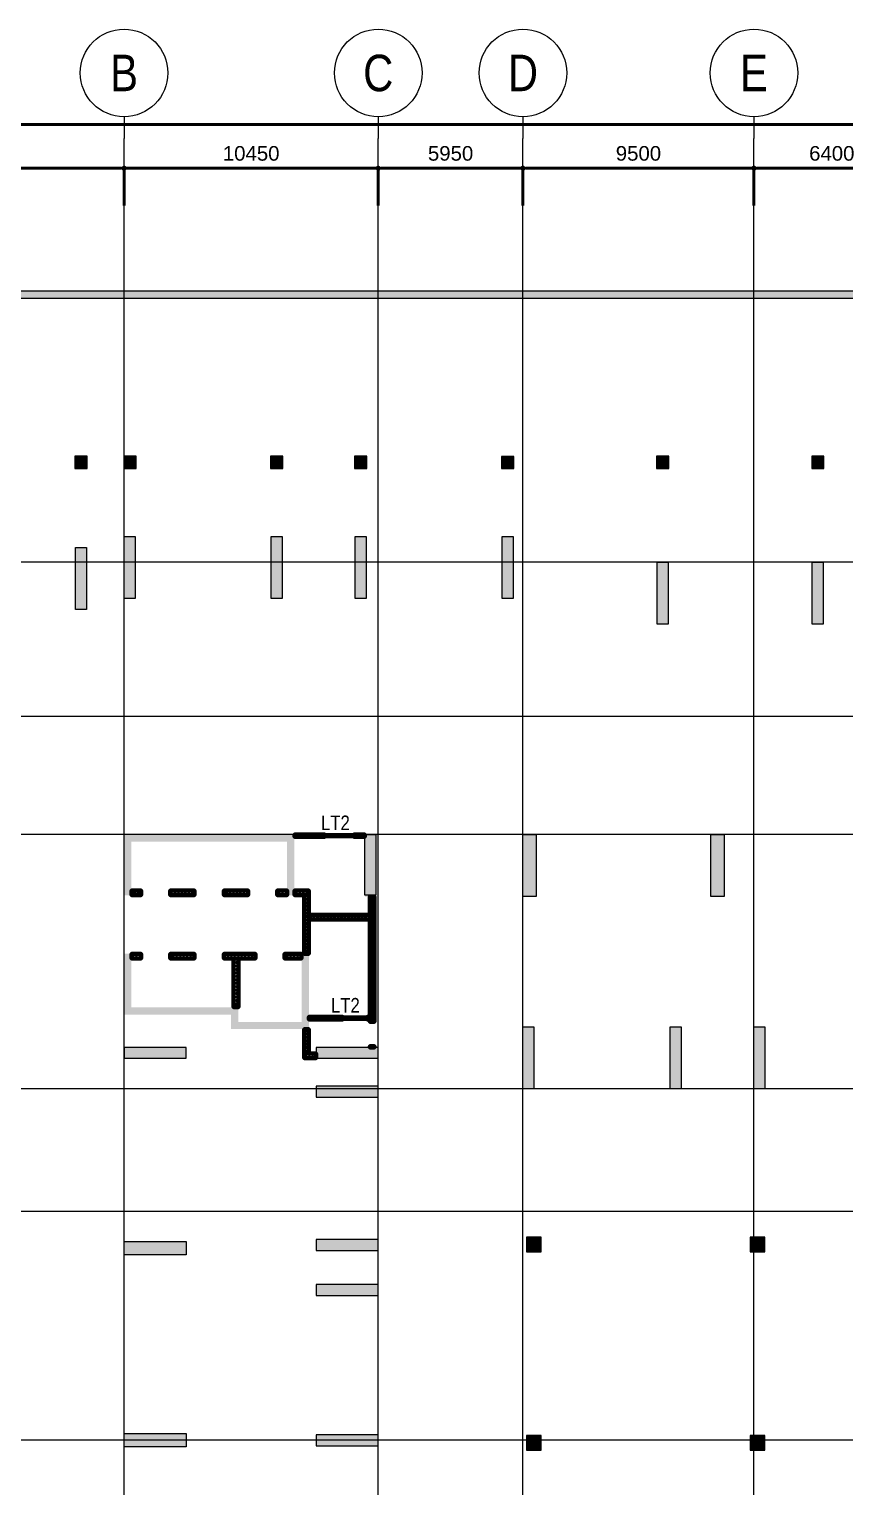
# Model space of a CAD drawing. Header units: millimetres. Extents: x -25197 to 555828, y -17247 to 174153.
# Drawn here: x 8345 to 41887, y 114236 to 174153 of the extents above; entities that cross this region are included whole.
import ezdxf
from ezdxf.enums import TextEntityAlignment as Align

# ---------------------------------------------------------------- set-up
doc = ezdxf.new("R2010")
doc.units = ezdxf.units.MM
doc.header["$LTSCALE"] = 250
doc.linetypes.add('CHG_XX_Cot_Ham 2$0$MB_Luoi truc$0$HTT Hidden 21', pattern=[3, 2, -1])
doc.linetypes.add('CHG_XX_Luoi truc$0$MB_Luoi truc$0$Center101', pattern=[13, 10, -1, 1, -1])
for name, color, linetype, lineweight in [('CHG_XX_Cot_Ham 2$0$MB_Luoi truc$0$Dim 300', 1, 'Continuous', 5), ('CHG_XX_Cot_Ham 2$0$NS-Pier-H2', 150, 'Continuous', 13), ('CHG_XX_Cot_Ham 2$0$NS-Pier-H2 @ 1 VP1', 150, 'Continuous', 13), ('CHG_XX_Cot_Ham 2$0$NS-Pier-H2 @ 1 VP2', 150, 'Continuous', 13), ('CHG_XX_Cot_Ham 2$0$NS-Pier-H2 @ 1 VP3', 150, 'Continuous', 13), ('CHG_XX_Cot_Ham 2$0$NS-Pier-H2 @ 1 VPModel', 150, 'Continuous', 13), ('CHG_XX_Cot_Ham 2$0$NS-Pier-H2 @ 150', 150, 'Continuous', 13), ('CTHEP', 2, 'Continuous', 50), ('MB Ham 2$0$Wall Line', 4, 'Continuous', 70)]:
    doc.layers.add(name, color=color, linetype=linetype, lineweight=lineweight)
for name, color, linetype, lineweight, plot in [('CHG_XX_Cot_Ham 2$0$NS-Column-H2', 90, 'Continuous', 13, False), ('CHG_XX_Cot_Ham 2$0$NS-Column-H2 @ 1 VP1', 90, 'Continuous', 13, False), ('CHG_XX_Cot_Ham 2$0$NS-Column-H2 @ 1 VP2', 90, 'Continuous', 13, False), ('CHG_XX_Cot_Ham 2$0$NS-Column-H2 @ 1 VP3', 90, 'Continuous', 13, False), ('CHG_XX_Cot_Ham 2$0$NS-Column-H2 @ 1 VPModel', 90, 'Continuous', 13, False), ('CHG_XX_Cot_Ham 2$0$NS-Column-H2 @ 150', 90, 'Continuous', 13, False)]:
    doc.layers.add(name, color=color, linetype=linetype, lineweight=lineweight, plot=plot)
for name, color, linetype in [('CHG_XX_Luoi truc$0$Grid', 34, 'Continuous'), ('CHG_XX_Luoi truc$0$Grid Line', 8, 'CHG_XX_Luoi truc$0$MB_Luoi truc$0$Center101'), ('MB Ham 2$0$Wall Hatch', 134, 'Continuous'), ('TEXT', 21, 'Continuous')]:
    doc.layers.add(name, color=color, linetype=linetype)
doc.styles.add('CHG_XX_Cot_Ham 2$0$MB_Luoi truc$0$Arial_C', font='arial.ttf')
doc.styles.add('CHG_XX_Luoi truc$0$MB_Luoi truc$0$Grid A-F$0$VNI-HelveCB', font='VHELVCB_0.TTF')
doc.styles.add('TTP-HelCon', font='VHELVCN_0.TTF')
doc.dimstyles.new('CHG_XX_Cot_Ham 2$0$MB_Luoi truc$0$Dim 300 (A1-A2)', dxfattribs={"dimscale": 300, "dimtxt": 2, "dimasz": 0.7, "dimexe": 0, "dimexo": 1, "dimgap": 1, "dimtad": 1, "dimdec": 0, "dimzin": 12, "dimdsep": 46, "dimtxsty": 'CHG_XX_Cot_Ham 2$0$MB_Luoi truc$0$Arial_C', "dimblk": 'CHG_XX_Cot_Ham 2$0$MB_Luoi truc$0$_Dot', "dimcen": 1, "dimclrd": 256, "dimclre": 256, "dimclrt": 3, "dimadec": 0, "dimazin": 0, "dimtfac": 1, "dimtdec": 0, "dimtix": 1, "dimtmove": 2, "dimatfit": 3, "dimldrblk": 'CHG_XX_Cot_Ham 2$0$MB_Luoi truc$0$HTT Arrow 30', "dimfxl": 1, "dimtolj": 1, "dimtzin": 0, "dimarcsym": 0})

# ---------------------------------------------------------------- blocks, each defined once
blk = doc.blocks.new('CHG_XX_Cot_Ham 2$0$MB_Luoi truc$0$_Dot')
at = {"color": 0, "linetype": 'ByBlock', "lineweight": -2}
blk.add_line((-0.5, 0), (-1, 0), dxfattribs=at)
at = {"color": 0, "linetype": 'ByBlock', "const_width": 0.5}
blk.add_lwpolyline([(-0.25, 0, 1), (0.25, 0, 1)], format="xyb", close=True, dxfattribs=at)
blk = doc.blocks.new('*D2126')
at = {"layer": 'CHG_XX_Cot_Ham 2$0$MB_Luoi truc$0$Dim 300', "lineweight": -2, "transparency": 16777216}
for p, q in [((0, 166908), (0, 168437)), ((210, 168437), (12040, 168437)), ((12250, 166908), (12250, 168437))]:
    blk.add_line(p, q, dxfattribs=at)
at = {"layer": 'Defpoints', "color": 0, "transparency": 16777216}
for p in [(12250, 168437), (0, 166608), (12250, 166608)]:
    blk.add_point(p, dxfattribs=at)
at = {"layer": 'CHG_XX_Cot_Ham 2$0$MB_Luoi truc$0$Dim 300', "lineweight": -2, "transparency": 16777216, "xscale": 210, "yscale": 210, "zscale": 210, "rotation": 180}
blk.add_blockref('CHG_XX_Cot_Ham 2$0$MB_Luoi truc$0$_Dot', (0, 168437), dxfattribs=at)
at = {"layer": 'CHG_XX_Cot_Ham 2$0$MB_Luoi truc$0$Dim 300', "lineweight": -2, "transparency": 16777216, "xscale": 210, "yscale": 210, "zscale": 210}
blk.add_blockref('CHG_XX_Cot_Ham 2$0$MB_Luoi truc$0$_Dot', (12250, 168437), dxfattribs=at)
at = {"layer": 'CHG_XX_Cot_Ham 2$0$MB_Luoi truc$0$Dim 300', "color": 3, "transparency": 16777216, "insert": (6125, 169043), "char_height": 600, "attachment_point": 5, "style": 'CHG_XX_Cot_Ham 2$0$MB_Luoi truc$0$Arial_C'}
blk.add_mtext('\\A1;12250', dxfattribs=at)
blk = doc.blocks.new('CHG_XX_Cot_Ham 2$0$MB_Luoi truc$0$HTT Arrow 30')
blk.add_hatch(color=256).paths.add_polyline_path([(-2.5, 0.375), (-2.5, -0.375), (0, 0)])
at = {"color": 0, "linetype": 'ByBlock', "lineweight": -2}
for p, q in [((0, 0), (-2.5, 0.375)), ((-2.5, -0.375), (-2.5, 0.375)), ((0, 0), (-2.5, -0.375))]:
    blk.add_line(p, q, dxfattribs=at)
blk = doc.blocks.new('*D2127')
at = {"layer": 'CHG_XX_Cot_Ham 2$0$MB_Luoi truc$0$Dim 300', "lineweight": -2, "transparency": 16777216}
for p, q in [((12250, 166908), (12250, 168437)), ((12460, 168437), (22490, 168437)), ((22700, 166908), (22700, 168437))]:
    blk.add_line(p, q, dxfattribs=at)
at = {"layer": 'Defpoints', "color": 0, "transparency": 16777216}
for p in [(22700, 168437), (12250, 166608), (22700, 166608)]:
    blk.add_point(p, dxfattribs=at)
at = {"layer": 'CHG_XX_Cot_Ham 2$0$MB_Luoi truc$0$Dim 300', "lineweight": -2, "transparency": 16777216, "xscale": 210, "yscale": 210, "zscale": 210, "rotation": 180}
blk.add_blockref('CHG_XX_Cot_Ham 2$0$MB_Luoi truc$0$_Dot', (12250, 168437), dxfattribs=at)
at = {"layer": 'CHG_XX_Cot_Ham 2$0$MB_Luoi truc$0$Dim 300', "lineweight": -2, "transparency": 16777216, "xscale": 210, "yscale": 210, "zscale": 210}
blk.add_blockref('CHG_XX_Cot_Ham 2$0$MB_Luoi truc$0$_Dot', (22700, 168437), dxfattribs=at)
at = {"layer": 'CHG_XX_Cot_Ham 2$0$MB_Luoi truc$0$Dim 300', "color": 3, "transparency": 16777216, "insert": (17475, 169043), "char_height": 600, "attachment_point": 5, "style": 'CHG_XX_Cot_Ham 2$0$MB_Luoi truc$0$Arial_C'}
blk.add_mtext('\\A1;10450', dxfattribs=at)
blk = doc.blocks.new('*D2128')
at = {"layer": 'CHG_XX_Cot_Ham 2$0$MB_Luoi truc$0$Dim 300', "lineweight": -2, "transparency": 16777216}
for p, q in [((22700, 166908), (22700, 168437)), ((22910, 168437), (28440, 168437)), ((28650, 166908), (28650, 168437))]:
    blk.add_line(p, q, dxfattribs=at)
at = {"layer": 'Defpoints', "color": 0, "transparency": 16777216}
for p in [(28650, 168437), (22700, 166608), (28650, 166608)]:
    blk.add_point(p, dxfattribs=at)
at = {"layer": 'CHG_XX_Cot_Ham 2$0$MB_Luoi truc$0$Dim 300', "lineweight": -2, "transparency": 16777216, "xscale": 210, "yscale": 210, "zscale": 210, "rotation": 180}
blk.add_blockref('CHG_XX_Cot_Ham 2$0$MB_Luoi truc$0$_Dot', (22700, 168437), dxfattribs=at)
at = {"layer": 'CHG_XX_Cot_Ham 2$0$MB_Luoi truc$0$Dim 300', "lineweight": -2, "transparency": 16777216, "xscale": 210, "yscale": 210, "zscale": 210}
blk.add_blockref('CHG_XX_Cot_Ham 2$0$MB_Luoi truc$0$_Dot', (28650, 168437), dxfattribs=at)
at = {"layer": 'CHG_XX_Cot_Ham 2$0$MB_Luoi truc$0$Dim 300', "color": 3, "transparency": 16777216, "insert": (25675, 169043), "char_height": 600, "attachment_point": 5, "style": 'CHG_XX_Cot_Ham 2$0$MB_Luoi truc$0$Arial_C'}
blk.add_mtext('\\A1;5950', dxfattribs=at)
blk = doc.blocks.new('*D2129')
at = {"layer": 'CHG_XX_Cot_Ham 2$0$MB_Luoi truc$0$Dim 300', "lineweight": -2, "transparency": 16777216}
for p, q in [((28650, 166908), (28650, 168437)), ((28860, 168437), (37940, 168437)), ((38150, 166908), (38150, 168437))]:
    blk.add_line(p, q, dxfattribs=at)
at = {"layer": 'Defpoints', "color": 0, "transparency": 16777216}
for p in [(38150, 168437), (28650, 166608), (38150, 166608)]:
    blk.add_point(p, dxfattribs=at)
at = {"layer": 'CHG_XX_Cot_Ham 2$0$MB_Luoi truc$0$Dim 300', "lineweight": -2, "transparency": 16777216, "xscale": 210, "yscale": 210, "zscale": 210, "rotation": 180}
blk.add_blockref('CHG_XX_Cot_Ham 2$0$MB_Luoi truc$0$_Dot', (28650, 168437), dxfattribs=at)
at = {"layer": 'CHG_XX_Cot_Ham 2$0$MB_Luoi truc$0$Dim 300', "lineweight": -2, "transparency": 16777216, "xscale": 210, "yscale": 210, "zscale": 210}
blk.add_blockref('CHG_XX_Cot_Ham 2$0$MB_Luoi truc$0$_Dot', (38150, 168437), dxfattribs=at)
at = {"layer": 'CHG_XX_Cot_Ham 2$0$MB_Luoi truc$0$Dim 300', "color": 3, "transparency": 16777216, "insert": (33400, 169043), "char_height": 600, "attachment_point": 5, "style": 'CHG_XX_Cot_Ham 2$0$MB_Luoi truc$0$Arial_C'}
blk.add_mtext('\\A1;9500', dxfattribs=at)
blk = doc.blocks.new('*D2130')
at = {"layer": 'CHG_XX_Cot_Ham 2$0$MB_Luoi truc$0$Dim 300', "lineweight": -2, "transparency": 16777216}
for p, q in [((38150, 166908), (38150, 168437)), ((38360, 168437), (44340, 168437)), ((44550, 166908), (44550, 168437))]:
    blk.add_line(p, q, dxfattribs=at)
at = {"layer": 'Defpoints', "color": 0, "transparency": 16777216}
for p in [(44550, 168437), (38150, 166608), (44550, 166608)]:
    blk.add_point(p, dxfattribs=at)
at = {"layer": 'CHG_XX_Cot_Ham 2$0$MB_Luoi truc$0$Dim 300', "lineweight": -2, "transparency": 16777216, "xscale": 210, "yscale": 210, "zscale": 210, "rotation": 180}
blk.add_blockref('CHG_XX_Cot_Ham 2$0$MB_Luoi truc$0$_Dot', (38150, 168437), dxfattribs=at)
at = {"layer": 'CHG_XX_Cot_Ham 2$0$MB_Luoi truc$0$Dim 300', "lineweight": -2, "transparency": 16777216, "xscale": 210, "yscale": 210, "zscale": 210}
blk.add_blockref('CHG_XX_Cot_Ham 2$0$MB_Luoi truc$0$_Dot', (44550, 168437), dxfattribs=at)
at = {"layer": 'CHG_XX_Cot_Ham 2$0$MB_Luoi truc$0$Dim 300', "color": 3, "transparency": 16777216, "insert": (41350, 169043), "char_height": 600, "attachment_point": 5, "style": 'CHG_XX_Cot_Ham 2$0$MB_Luoi truc$0$Arial_C'}
blk.add_mtext('\\A1;6400', dxfattribs=at)
blk = doc.blocks.new('*D2138')
at = {"layer": 'CHG_XX_Cot_Ham 2$0$MB_Luoi truc$0$Dim 300', "lineweight": -2, "transparency": 16777216}
for p, q in [((-10900, 166908), (-10900, 170237)), ((105840, 170237), (-10690, 170237)), ((106050, 166908), (106050, 170237))]:
    blk.add_line(p, q, dxfattribs=at)
at = {"layer": 'Defpoints', "color": 0, "transparency": 16777216}
for p in [(-10900, 170237), (-10900, 166608), (106050, 166608)]:
    blk.add_point(p, dxfattribs=at)
at = {"layer": 'CHG_XX_Cot_Ham 2$0$MB_Luoi truc$0$Dim 300', "lineweight": -2, "transparency": 16777216, "xscale": 210, "yscale": 210, "zscale": 210, "rotation": 180}
blk.add_blockref('CHG_XX_Cot_Ham 2$0$MB_Luoi truc$0$_Dot', (-10900, 170237), dxfattribs=at)
at = {"layer": 'CHG_XX_Cot_Ham 2$0$MB_Luoi truc$0$Dim 300', "lineweight": -2, "transparency": 16777216, "xscale": 210, "yscale": 210, "zscale": 210}
blk.add_blockref('CHG_XX_Cot_Ham 2$0$MB_Luoi truc$0$_Dot', (106050, 170237), dxfattribs=at)
at = {"layer": 'CHG_XX_Cot_Ham 2$0$MB_Luoi truc$0$Dim 300', "color": 3, "transparency": 16777216, "insert": (47575, 170843), "char_height": 600, "attachment_point": 5, "style": 'CHG_XX_Cot_Ham 2$0$MB_Luoi truc$0$Arial_C'}
blk.add_mtext('\\A1;116950', dxfattribs=at)
blk = doc.blocks.new('*U2316')
at = {"layer": 'CHG_XX_Cot_Ham 2$0$NS-Pier-H2 @ 1 VP1'}
h = blk.add_hatch(color=256, dxfattribs=at)
h.dxf.hatch_style = 1
h.paths.add_polyline_path([(450, 0), (0, 0), (0, -2550), (450, -2550)])
at = {"layer": 'CHG_XX_Cot_Ham 2$0$NS-Pier-H2 @ 1 VP2'}
h = blk.add_hatch(color=256, dxfattribs=at)
h.dxf.hatch_style = 1
h.paths.add_polyline_path([(450, 0), (0, 0), (0, -2550), (450, -2550)])
at = {"layer": 'CHG_XX_Cot_Ham 2$0$NS-Pier-H2 @ 1 VP3'}
h = blk.add_hatch(color=256, dxfattribs=at)
h.dxf.hatch_style = 1
h.paths.add_polyline_path([(450, 0), (0, 0), (0, -2550), (450, -2550)])
at = {"layer": 'CHG_XX_Cot_Ham 2$0$NS-Pier-H2 @ 1 VPModel'}
h = blk.add_hatch(color=256, dxfattribs=at)
h.dxf.hatch_style = 1
h.paths.add_polyline_path([(450, 0), (0, 0), (0, -2550), (450, -2550)])
at = {"layer": 'CHG_XX_Cot_Ham 2$0$NS-Pier-H2 @ 150'}
h = blk.add_hatch(color=256, dxfattribs=at)
h.dxf.hatch_style = 1
h.paths.add_polyline_path([(450, 0), (0, 0), (0, -2550), (450, -2550)])
blk = doc.blocks.new('CHG_XX_Cot_Ham 2$0$Block A_C450x2250')
at = {"layer": 'CHG_XX_Cot_Ham 2$0$NS-Pier-H2'}
blk.add_lwpolyline([(450, -2550), (0, -2550), (0, 0), (450, 0)], close=True, dxfattribs=at)
blk.add_blockref('*U2316', (0, 0), dxfattribs=at)
blk = doc.blocks.new('*U2317')
at = {"layer": 'CHG_XX_Cot_Ham 2$0$NS-Column-H2 @ 1 VP1'}
h = blk.add_hatch(color=256, dxfattribs=at)
h.dxf.hatch_style = 1
h.paths.add_polyline_path([(-300, -300), (-300, 300), (300, 300), (300, -300)])
at = {"layer": 'CHG_XX_Cot_Ham 2$0$NS-Column-H2 @ 1 VP2'}
h = blk.add_hatch(color=256, dxfattribs=at)
h.dxf.hatch_style = 1
h.paths.add_polyline_path([(-300, -300), (-300, 300), (300, 300), (300, -300)])
at = {"layer": 'CHG_XX_Cot_Ham 2$0$NS-Column-H2 @ 1 VP3'}
h = blk.add_hatch(color=256, dxfattribs=at)
h.dxf.hatch_style = 1
h.paths.add_polyline_path([(-300, -300), (-300, 300), (300, 300), (300, -300)])
at = {"layer": 'CHG_XX_Cot_Ham 2$0$NS-Column-H2 @ 1 VPModel'}
h = blk.add_hatch(color=256, dxfattribs=at)
h.dxf.hatch_style = 1
h.paths.add_polyline_path([(-300, -300), (-300, 300), (300, 300), (300, -300)])
at = {"layer": 'CHG_XX_Cot_Ham 2$0$NS-Column-H2 @ 150'}
h = blk.add_hatch(color=256, dxfattribs=at)
h.dxf.hatch_style = 1
h.paths.add_polyline_path([(-300, -300), (-300, 300), (300, 300), (300, -300)])
blk = doc.blocks.new('CHG_XX_Cot_Ham 2$0$HoBoi_C600x600')
at = {"layer": 'CHG_XX_Cot_Ham 2$0$NS-Column-H2'}
blk.add_lwpolyline([(300, -300), (300, 300), (-300, 300), (-300, -300)], close=True, dxfattribs=at)
blk.add_blockref('*U2317', (0, 0), dxfattribs=at)
blk = doc.blocks.new('*U2318')
at = {"layer": 'CHG_XX_Cot_Ham 2$0$NS-Column-H2 @ 1 VP1'}
h = blk.add_hatch(color=256, dxfattribs=at)
h.dxf.hatch_style = 1
h.paths.add_polyline_path([(-250, -250), (-250, 250), (250, 250), (250, -250)])
at = {"layer": 'CHG_XX_Cot_Ham 2$0$NS-Column-H2 @ 1 VP2'}
h = blk.add_hatch(color=256, dxfattribs=at)
h.dxf.hatch_style = 1
h.paths.add_polyline_path([(-250, -250), (-250, 250), (250, 250), (250, -250)])
at = {"layer": 'CHG_XX_Cot_Ham 2$0$NS-Column-H2 @ 1 VP3'}
h = blk.add_hatch(color=256, dxfattribs=at)
h.dxf.hatch_style = 1
h.paths.add_polyline_path([(-250, -250), (-250, 250), (250, 250), (250, -250)])
at = {"layer": 'CHG_XX_Cot_Ham 2$0$NS-Column-H2 @ 1 VPModel'}
h = blk.add_hatch(color=256, dxfattribs=at)
h.dxf.hatch_style = 1
h.paths.add_polyline_path([(-250, -250), (-250, 250), (250, 250), (250, -250)])
at = {"layer": 'CHG_XX_Cot_Ham 2$0$NS-Column-H2 @ 150'}
h = blk.add_hatch(color=256, dxfattribs=at)
h.dxf.hatch_style = 1
h.paths.add_polyline_path([(-250, -250), (-250, 250), (250, 250), (250, -250)])
blk = doc.blocks.new('CHG_XX_Cot_Ham 2$0$500x500')
at = {"layer": 'CHG_XX_Cot_Ham 2$0$NS-Column-H2'}
blk.add_lwpolyline([(250, -250), (250, 250), (-250, 250), (-250, -250)], close=True, dxfattribs=at)
blk.add_blockref('*U2318', (0, 0), dxfattribs=at)
blk = doc.blocks.new('*U2319')
at = {"layer": 'CHG_XX_Cot_Ham 2$0$NS-Pier-H2 @ 1 VP1'}
h = blk.add_hatch(color=256, dxfattribs=at)
h.dxf.hatch_style = 1
h.paths.add_polyline_path([(550, 0), (0, 0), (0, -2550), (550, -2550)])
at = {"layer": 'CHG_XX_Cot_Ham 2$0$NS-Pier-H2 @ 1 VP2'}
h = blk.add_hatch(color=256, dxfattribs=at)
h.dxf.hatch_style = 1
h.paths.add_polyline_path([(550, 0), (0, 0), (0, -2550), (550, -2550)])
at = {"layer": 'CHG_XX_Cot_Ham 2$0$NS-Pier-H2 @ 1 VP3'}
h = blk.add_hatch(color=256, dxfattribs=at)
h.dxf.hatch_style = 1
h.paths.add_polyline_path([(550, 0), (0, 0), (0, -2550), (550, -2550)])
at = {"layer": 'CHG_XX_Cot_Ham 2$0$NS-Pier-H2 @ 1 VPModel'}
h = blk.add_hatch(color=256, dxfattribs=at)
h.dxf.hatch_style = 1
h.paths.add_polyline_path([(550, 0), (0, 0), (0, -2550), (550, -2550)])
at = {"layer": 'CHG_XX_Cot_Ham 2$0$NS-Pier-H2 @ 150'}
h = blk.add_hatch(color=256, dxfattribs=at)
h.dxf.hatch_style = 1
h.paths.add_polyline_path([(550, 0), (0, 0), (0, -2550), (550, -2550)])
blk = doc.blocks.new('CHG_XX_Cot_Ham 2$0$550x2550')
at = {"layer": 'CHG_XX_Cot_Ham 2$0$NS-Pier-H2'}
blk.add_lwpolyline([(550, -2550), (0, -2550), (0, 0), (550, 0)], close=True, dxfattribs=at)
blk.add_blockref('*U2319', (0, 0), dxfattribs=at)
blk = doc.blocks.new('*U2169')
at = {"layer": 'CHG_XX_Luoi truc$0$Grid', "lineweight": -2}
blk.add_line((0, 611), (0, 608), dxfattribs=at)
blk.add_circle((0, 617), 6, dxfattribs=at)
at = {"layer": 'CHG_XX_Luoi truc$0$Grid Line'}
blk.add_line((0, 0), (0, 608), dxfattribs=at)
at = {"layer": 'CHG_XX_Luoi truc$0$Grid', "lineweight": -2, "style": 'CHG_XX_Luoi truc$0$MB_Luoi truc$0$Grid A-F$0$VNI-HelveCB'}
for tag, p in [('GRIDSUB', (0, 617)), ('GRID', (0, -9))]:
    blk.add_attdef(tag, text='', height=5, dxfattribs=at).set_placement(p, align=Align.MIDDLE)
blk = doc.blocks.new('*U2171')
at = {"layer": 'CHG_XX_Luoi truc$0$Grid Line'}
blk.add_line((0, 0), (0, 438), dxfattribs=at)
at = {"layer": 'CHG_XX_Luoi truc$0$Grid', "lineweight": -2, "style": 'CHG_XX_Luoi truc$0$MB_Luoi truc$0$Grid A-F$0$VNI-HelveCB'}
for tag, p in [('GRIDSUB', (0, 447)), ('GRID', (0, -9))]:
    blk.add_attdef(tag, text='', height=5, dxfattribs=at).set_placement(p, align=Align.MIDDLE)
blk = doc.blocks.new('CHG_XX_Luoi truc')
at = {"layer": 'CHG_XX_Luoi truc$0$Grid'}
ref = blk.add_blockref('*U2169', (12250, -12747), dxfattribs=dict(at, xscale=300, yscale=300, zscale=300))
ref.add_attrib('GRIDSUB', 'B', dxfattribs={"lineweight": -2, "height": 1500, "style": 'CHG_XX_Luoi truc$0$MB_Luoi truc$0$Grid A-F$0$VNI-HelveCB'}).set_placement((12250, 172353), align=Align.MIDDLE)
ref = blk.add_blockref('*U2169', (22700, -12747), dxfattribs=dict(at, xscale=300, yscale=300, zscale=300))
ref.add_attrib('GRIDSUB', 'C', dxfattribs={"lineweight": -2, "height": 1500, "style": 'CHG_XX_Luoi truc$0$MB_Luoi truc$0$Grid A-F$0$VNI-HelveCB'}).set_placement((22700, 172353), align=Align.MIDDLE)
ref = blk.add_blockref('*U2169', (28650, -12747), dxfattribs=dict(at, xscale=300, yscale=300, zscale=300))
ref.add_attrib('GRIDSUB', 'D', dxfattribs={"lineweight": -2, "height": 1500, "style": 'CHG_XX_Luoi truc$0$MB_Luoi truc$0$Grid A-F$0$VNI-HelveCB'}).set_placement((28650, 172353), align=Align.MIDDLE)
ref = blk.add_blockref('*U2169', (38150, -12747), dxfattribs=dict(at, xscale=300, yscale=300, zscale=300))
ref.add_attrib('GRIDSUB', 'E', dxfattribs={"lineweight": -2, "height": 1500, "style": 'CHG_XX_Luoi truc$0$MB_Luoi truc$0$Grid A-F$0$VNI-HelveCB'}).set_placement((38150, 172353), align=Align.MIDDLE)
at = {"layer": 'CHG_XX_Luoi truc$0$Grid', "xscale": 300.0000000000013, "yscale": 300.0000000000013, "zscale": 300.0000000000013, "rotation": 90}
for p in [(110703, 152250), (110703, 145900), (110703, 141050), (110703, 130600), (110703, 125550), (110703, 116150)]:
    blk.add_blockref('*U2171', p, dxfattribs=at)
blk = doc.blocks.new('*U71')
at = {"layer": 'MB Ham 2$0$Wall Hatch'}
h = blk.add_hatch(dxfattribs=at)
h.set_pattern_fill('LINE10', color=256, scale=100, angle=45, style=0, pattern_type=2)
h.set_pattern_definition([(45, (-5000, 150), (-70.7107, 70.7107), [])])
h.paths.add_polyline_path([(-5150, 0), (0, 0), (0, 200), (-5150, 200)])
at = {"layer": 'MB Ham 2$0$Wall Line'}
blk.add_lwpolyline([(-5150, 0), (0, 0), (0, 200), (-5150, 200)], close=True, dxfattribs=at)
blk = doc.blocks.new('*U59')
at = {"layer": 'MB Ham 2$0$Wall Hatch'}
h = blk.add_hatch(dxfattribs=at)
h.set_pattern_fill('LINE10', color=256, scale=100, angle=45, style=0, pattern_type=2)
h.set_pattern_definition([(45, (-2250, 150), (-70.7107, 70.7107), [])])
h.paths.add_polyline_path([(-2400, 0), (0, 0), (0, 200), (-2400, 200)])
at = {"layer": 'MB Ham 2$0$Wall Line'}
blk.add_lwpolyline([(-2400, 0), (0, 0), (0, 200), (-2400, 200)], close=True, dxfattribs=at)
blk = doc.blocks.new('*U60')
at = {"layer": 'MB Ham 2$0$Wall Hatch'}
h = blk.add_hatch(dxfattribs=at)
h.set_pattern_fill('LINE10', color=256, scale=100, angle=45, style=0, pattern_type=2)
h.set_pattern_definition([(45, (-1850, 150), (-70.7107, 70.7107), [])])
h.paths.add_polyline_path([(-2000, 0), (0, 0), (0, 200), (-2000, 200)])
at = {"layer": 'MB Ham 2$0$Wall Line'}
blk.add_lwpolyline([(-2000, 0), (0, 0), (0, 200), (-2000, 200)], close=True, dxfattribs=at)
blk = doc.blocks.new('*U61')
at = {"layer": 'MB Ham 2$0$Wall Hatch'}
h = blk.add_hatch(dxfattribs=at)
h.set_pattern_fill('LINE10', color=256, scale=100, angle=45, style=0, pattern_type=2)
h.set_pattern_definition([(45, (-1850, -1150), (-70.7107, 70.7107), [])])
h.paths.add_polyline_path([(0, 700), (0, 0), (200, 0), (200, 700)])
at = {"layer": 'MB Ham 2$0$Wall Line'}
blk.add_lwpolyline([(0, 700), (0, 0), (200, 0), (200, 700)], close=True, dxfattribs=at)
blk = doc.blocks.new('*U62')
at = {"layer": 'MB Ham 2$0$Wall Hatch'}
h = blk.add_hatch(dxfattribs=at)
h.set_pattern_fill('LINE10', color=256, scale=100, angle=45, style=0, pattern_type=2)
h.set_pattern_definition([(45, (-1850, -550), (-70.7107, 70.7107), [])])
h.paths.add_polyline_path([(0, 1300), (0, 0), (200, 0), (200, 1300)])
at = {"layer": 'MB Ham 2$0$Wall Line'}
blk.add_lwpolyline([(0, 1300), (0, 0), (200, 0), (200, 1300)], close=True, dxfattribs=at)
blk = doc.blocks.new('*U63')
at = {"layer": 'MB Ham 2$0$Wall Hatch'}
h = blk.add_hatch(dxfattribs=at)
h.set_pattern_fill('LINE10', color=256, scale=100, angle=45, style=0, pattern_type=2)
h.set_pattern_definition([(45, (-1850, -850), (-70.7107, 70.7107), [])])
h.paths.add_polyline_path([(0, 1000), (0, 0), (200, 0), (200, 1000)])
at = {"layer": 'MB Ham 2$0$Wall Line'}
blk.add_lwpolyline([(0, 1000), (0, 0), (200, 0), (200, 1000)], close=True, dxfattribs=at)
blk = doc.blocks.new('*U64')
at = {"layer": 'MB Ham 2$0$Wall Hatch'}
h = blk.add_hatch(dxfattribs=at)
h.set_pattern_fill('LINE10', color=256, scale=100, angle=45, style=0, pattern_type=2)
h.set_pattern_definition([(45, (-1850, -1450), (-70.7107, 70.7107), [])])
h.paths.add_polyline_path([(0, 400), (0, 0), (200, 0), (200, 400)])
at = {"layer": 'MB Ham 2$0$Wall Line'}
blk.add_lwpolyline([(0, 400), (0, 0), (200, 0), (200, 400)], close=True, dxfattribs=at)
blk = doc.blocks.new('*U72')
at = {"layer": 'MB Ham 2$0$Wall Hatch'}
h = blk.add_hatch(dxfattribs=at)
h.set_pattern_fill('LINE10', color=256, scale=100, angle=45, style=0, pattern_type=2)
h.set_pattern_definition([(45, (-3150, -2650), (-70.7107, 70.7107), [])])
h.paths.add_polyline_path([(0, 500), (0, 0), (200, 0), (200, 500)])
at = {"layer": 'MB Ham 2$0$Wall Line'}
blk.add_lwpolyline([(0, 500), (0, 0), (200, 0), (200, 500)], close=True, dxfattribs=at)
blk = doc.blocks.new('*U65')
at = {"layer": 'MB Ham 2$0$Wall Hatch'}
h = blk.add_hatch(dxfattribs=at)
h.set_pattern_fill('LINE10', color=256, scale=100, angle=45, style=0, pattern_type=2)
h.set_pattern_definition([(45, (-450, 150), (-70.71, 70.71), [])])
h.paths.add_polyline_path([(-600, 0), (0, 0), (0, 200), (-600, 200)])
at = {"layer": 'MB Ham 2$0$Wall Line'}
blk.add_lwpolyline([(-600, 0), (0, 0), (0, 200), (-600, 200)], close=True, dxfattribs=at)
blk = doc.blocks.new('*U66')
at = {"layer": 'MB Ham 2$0$Wall Hatch'}
h = blk.add_hatch(dxfattribs=at)
h.set_pattern_fill('LINE10', color=256, scale=100, angle=45, style=0, pattern_type=2)
h.set_pattern_definition([(45, (-2050, 450), (-70.7107, 70.7107), [])])
h.paths.add_polyline_path([(-2500, 0), (0, 0), (0, 200), (-2500, 200)])
at = {"layer": 'MB Ham 2$0$Wall Line'}
blk.add_lwpolyline([(-2500, 0), (0, 0), (0, 200), (-2500, 200)], close=True, dxfattribs=at)
blk = doc.blocks.new('*U69')
at = {"layer": 'MB Ham 2$0$Wall Hatch'}
h = blk.add_hatch(dxfattribs=at)
h.set_pattern_fill('LINE10', color=256, scale=100, angle=45, style=0, pattern_type=2)
h.set_pattern_definition([(45, (-850, 150), (-70.711, 70.711), [])])
h.paths.add_polyline_path([(-1000, 0), (0, 0), (0, 200), (-1000, 200)])
at = {"layer": 'MB Ham 2$0$Wall Line'}
blk.add_lwpolyline([(-1000, 0), (0, 0), (0, 200), (-1000, 200)], close=True, dxfattribs=at)
blk = doc.blocks.new('*U67')
at = {"layer": 'MB Ham 2$0$Wall Hatch'}
h = blk.add_hatch(dxfattribs=at)
h.set_pattern_fill('LINE10', color=256, scale=100, angle=45, style=0, pattern_type=2)
h.set_pattern_definition([(45, (-450, -250), (-70.71, 70.71), [])])
h.paths.add_polyline_path([(0, 100), (0, 0), (100, 0), (100, 100)])
at = {"layer": 'MB Ham 2$0$Wall Line'}
blk.add_lwpolyline([(0, 100), (0, 0), (100, 0), (100, 100)], close=True, dxfattribs=at)
blk = doc.blocks.new('*U68')
at = {"layer": 'MB Ham 2$0$Wall Hatch'}
h = blk.add_hatch(dxfattribs=at)
h.set_pattern_fill('LINE10', color=256, scale=100, angle=45, style=0, pattern_type=2)
h.set_pattern_definition([(45, (-450, 1050), (-70.711, 70.711), [])])
h.paths.add_polyline_path([(0, 1400), (0, 0), (100, 0), (100, 1400)])
at = {"layer": 'MB Ham 2$0$Wall Line'}
blk.add_lwpolyline([(0, 1400), (0, 0), (100, 0), (100, 1400)], close=True, dxfattribs=at)
blk = doc.blocks.new('*U73')
at = {"layer": 'MB Ham 2$0$Wall Hatch'}
h = blk.add_hatch(dxfattribs=at)
h.set_pattern_fill('LINE10', color=256, scale=100, angle=45, style=0, pattern_type=2)
h.set_pattern_definition([(45, (100, 150), (-70.71, 70.71), [])])
h.paths.add_polyline_path([(-50, 0), (0, 0), (0, 200), (-50, 200)])
at = {"layer": 'MB Ham 2$0$Wall Line'}
blk.add_lwpolyline([(-50, 0), (0, 0), (0, 200), (-50, 200)], close=True, dxfattribs=at)
blk = doc.blocks.new('*U70')
at = {"layer": 'MB Ham 2$0$Wall Hatch'}
h = blk.add_hatch(dxfattribs=at)
h.set_pattern_fill('LINE10', color=256, scale=100, angle=45, style=0, pattern_type=2)
h.set_pattern_definition([(45, (-3300, 350), (-70.7107, 70.7107), [])])
h.paths.add_polyline_path([(1250, 0), (0, 0), (0, -100), (1250, -100)])
at = {"layer": 'MB Ham 2$0$Wall Line'}
blk.add_lwpolyline([(1250, 0), (0, 0), (0, -100), (1250, -100)], close=True, dxfattribs=at)
blk = doc.blocks.new('*U74')
at = {"layer": 'MB Ham 2$0$Wall Hatch'}
h = blk.add_hatch(dxfattribs=at)
h.set_pattern_fill('LINE10', color=256, scale=100, angle=45, style=0, pattern_type=2)
h.set_pattern_definition([(45, (-4100, 350), (-70.7107, 70.7107), [])])
h.paths.add_polyline_path([(450, 0), (0, 0), (0, -100), (450, -100)])
at = {"layer": 'MB Ham 2$0$Wall Line'}
blk.add_lwpolyline([(450, 0), (0, 0), (0, -100), (450, -100)], close=True, dxfattribs=at)
blk = doc.blocks.new('CHG_XX_Cot_Ham 2')
at = {"layer": 'CHG_XX_Cot_Ham 2$0$NS-Pier-H2'}
h = blk.add_hatch(color=256, dxfattribs=at)
h.dxf.hatch_style = 1
h.paths.add_polyline_path([(99639.2, 163400), (-10900, 163400), (-10900, 85450), (-300, 85450), (-300, 84050), (32350, 84050), (32350, -9000), (103575.5, -9000), (106050, -6022), (106050, 158254.3)])
h.paths.add_polyline_path([(99533.7, 163100), (105750, 158110.4), (105750, 90450), (105650, 90450), (105750, 90450), (105750, 13850), (105750, 13722.3), (105750, -5913.6), (103434.7, -8700), (93599.8, -8700), (93299.8, -8700), (32650, -8700), (32650, 84350), (0, 84350), (0, 85750), (-10600, 85750), (-10600, 163100), (93600, 163100)], flags=16)
blk.add_hatch(color=256, dxfattribs=at).paths.add_polyline_path([(19250, 141050), (12250, 141050), (12250, 138550), (12550, 138550), (12550, 140750), (18950, 140750), (18950, 138550), (19250, 138550), (19250, 140750), (19250, 140750)])
h = blk.add_hatch(color=256, dxfattribs=at)
h.dxf.hatch_style = 1
h.paths.add_polyline_path([(22600, 141050), (22150, 141050), (22150, 138500), (22600, 138500)])
h = blk.add_hatch(color=256, dxfattribs=at)
h.dxf.hatch_style = 1
h.paths.add_polyline_path([(16650, 133050), (19850, 133050), (19850, 136150), (19550, 136150), (19550, 133350), (16950, 133350), (16950, 133950), (12550, 133950), (12550, 136150), (12250, 136150), (12250, 133650), (16650, 133650)])
for p, q in [((-10900, 163400), (99639.2, 163400)), ((-10600, 163100), (99533.7, 163100))]:
    blk.add_line(p, q, dxfattribs=at)
at = {"layer": 'CHG_XX_Cot_Ham 2$0$NS-Pier-H2', "linetype": 'CHG_XX_Cot_Ham 2$0$MB_Luoi truc$0$HTT Hidden 21'}
blk.add_lwpolyline([(99639.2, 163400), (106050, 158254.3), (106050, -6022), (103575.5, -9000), (32350, -9000), (32350, 84050), (-300, 84050), (-300, 85450), (-10900, 85450), (-10900, 163400)], close=True, dxfattribs=at)
at = {"layer": 'CHG_XX_Cot_Ham 2$0$NS-Pier-H2'}
blk.add_lwpolyline([(22150, 141050), (22600, 141050), (22600, 138550), (22150, 138550)], close=True, dxfattribs=at)
at = {"layer": 'CHG_XX_Cot_Ham 2$0$NS-Column-H2'}
for name, p in [('CHG_XX_Cot_Ham 2$0$500x500', (10475, 156350)), ('CHG_XX_Cot_Ham 2$0$500x500', (12500, 156350)), ('CHG_XX_Cot_Ham 2$0$500x500', (18525, 156350)), ('CHG_XX_Cot_Ham 2$0$500x500', (21975, 156350)), ('CHG_XX_Cot_Ham 2$0$500x500', (28025, 156343.1)), ('CHG_XX_Cot_Ham 2$0$500x500', (34398, 156350)), ('CHG_XX_Cot_Ham 2$0$500x500', (40775, 156350)), ('CHG_XX_Cot_Ham 2$0$HoBoi_C600x600', (29100, 124200)), ('CHG_XX_Cot_Ham 2$0$HoBoi_C600x600', (38300, 124200)), ('CHG_XX_Cot_Ham 2$0$HoBoi_C600x600', (29100, 116050)), ('CHG_XX_Cot_Ham 2$0$HoBoi_C600x600', (38300, 116050))]:
    blk.add_blockref(name, p, dxfattribs=at)
at = {"layer": 'CHG_XX_Cot_Ham 2$0$NS-Pier-H2'}
for name, p in [('CHG_XX_Luoi truc', (0, 0)), ('CHG_XX_Cot_Ham 2$0$Block A_C450x2250', (10250, 152850)), ('CHG_XX_Cot_Ham 2$0$Block A_C450x2250', (12250, 153300)), ('CHG_XX_Cot_Ham 2$0$Block A_C450x2250', (18300, 153300)), ('CHG_XX_Cot_Ham 2$0$Block A_C450x2250', (21750, 153300)), ('CHG_XX_Cot_Ham 2$0$Block A_C450x2250', (27800, 153300)), ('CHG_XX_Cot_Ham 2$0$Block A_C450x2250', (34175, 152250)), ('CHG_XX_Cot_Ham 2$0$Block A_C450x2250', (40550, 152250)), ('CHG_XX_Cot_Ham 2$0$Block A_C450x2250', (28650, 133150)), ('CHG_XX_Cot_Ham 2$0$Block A_C450x2250', (34700, 133150)), ('CHG_XX_Cot_Ham 2$0$Block A_C450x2250', (34701.5, 133150)), ('CHG_XX_Cot_Ham 2$0$Block A_C450x2250', (38141.5, 133150))]:
    blk.add_blockref(name, p, dxfattribs=at)
at = {"layer": 'CHG_XX_Cot_Ham 2$0$NS-Pier-H2', "xscale": -1, "rotation": 90}
for p in [(12250, 132300), (20150, 132300), (20150, 132300), (20150, 130700), (20150, 130700), (20150, 124400), (20150, 124400), (20150, 122550), (20150, 116375)]:
    blk.add_blockref('CHG_XX_Cot_Ham 2$0$Block A_C450x2250', p, dxfattribs=at)
at = {"layer": 'CHG_XX_Cot_Ham 2$0$NS-Pier-H2', "rotation": 90}
for p in [(12250, 123775), (12250, 115875)]:
    blk.add_blockref('CHG_XX_Cot_Ham 2$0$550x2550', p, dxfattribs=at)
at = {"layer": 'Defpoints'}
for p in [(28650, 141050.7), (36375, 141050)]:
    blk.add_blockref('CHG_XX_Cot_Ham 2$0$550x2550', p, dxfattribs=at)
at = {"layer": 'CHG_XX_Cot_Ham 2$0$MB_Luoi truc$0$Dim 300'}
for base, p1, p2, picture, middle in [((-10900, 170237), (106050, 166608.3), (-10900, 166608.3), '*D2138', (47575, 170843.4)), ((12250, 168437), (0, 166608.3), (12250, 166608.3), '*D2126', (6125, 169043.4)), ((22700, 168437), (12250, 166608.3), (22700, 166608.3), '*D2127', (17475, 169043.4)), ((28650, 168437), (22700, 166608.3), (28650, 166608.3), '*D2128', (25675, 169043.4)), ((38150, 168437), (28650, 166608.3), (38150, 166608.3), '*D2129', (33400, 169043.4)), ((44550, 168437), (38150, 166608.3), (44550, 166608.3), '*D2130', (41350, 169043.4))]:
    dim = blk.add_linear_dim(base=base, p1=p1, p2=p2, dimstyle='CHG_XX_Cot_Ham 2$0$MB_Luoi truc$0$Dim 300 (A1-A2)', dxfattribs=at)
    dim.commit()
    dim.dimension.update_dxf_attribs({"geometry": picture, "text_midpoint": middle})

msp = doc.modelspace()

# ---------------------------------------------------------------- linework, layer by layer
at = {"layer": 'CTHEP'}
for points in [[(20439.496, 141050), (21939.49602, 141050), (21939.49602, 140950), (20439.496, 140950)], [(20849.99998, 133549.99999), (22350, 133549.99999), (22350, 133449.99999), (20849.99998, 133449.99999)]]:
    msp.add_lwpolyline(points, close=True, dxfattribs=at)

# ---------------------------------------------------------------- block references
msp.add_blockref('CHG_XX_Cot_Ham 2', (0, 0), dxfattribs=at)
at = {"layer": 'MB Ham 2$0$Wall Line'}
for name, p in [('*U70', (19249.99955, 141050.00002)), ('*U74', (21699.99955, 141050.00001)), ('*U66', (22349.9997, 137550.00001))]:
    msp.add_blockref(name, p, dxfattribs=at)
at = {"layer": 'MB Ham 2$0$Wall Line', "xscale": -1}
for name, p, rotation in [('*U70', (19249.99955, 140950), 180), ('*U74', (21699.99955, 140950.00001), 180), ('*U64', (12950, 138750), 90), ('*U63', (15150, 138750), 90), ('*U63', (17350, 138750), 90), ('*U64', (18950, 138750), 90), ('*U59', (19649.9997, 138550), 270), ('*U71', (22350.00029, 138499.99999), 270), ('*U66', (22349.9997, 137750.00001), 180), ('*U64', (12949.9997, 136150), 90), ('*U63', (15149.9997, 136150), 90), ('*U62', (17649.9997, 136150), 90), ('*U61', (19549.9997, 136150), 90), ('*U60', (16949.9997, 133950), 90), ('*U69', (19649.9997, 133050), 270), ('*U68', (19850.00029, 133449.99999), 270), ('*U67', (22250.00029, 133449.99999), 270), ('*U72', (20150, 132050.00001), 90), ('*U73', (22350.00029, 132350), 270)]:
    msp.add_blockref(name, p, dxfattribs=dict(at, rotation=rotation))
at = {"layer": 'MB Ham 2$0$Wall Line'}
for name, p, rotation in [('*U64', (12950, 138550), 90), ('*U63', (15150, 138550), 90), ('*U63', (17350, 138550), 90), ('*U64', (18950, 138550), 90), ('*U65', (19250, 138750), 180), ('*U59', (19849.9997, 138550), 90), ('*U71', (22550.00029, 138499.99999), 90), ('*U64', (12949.9997, 135950), 90), ('*U63', (15149.9997, 135950), 90), ('*U62', (17649.9997, 135950), 90), ('*U61', (19549.9997, 135950), 90), ('*U60', (16749.9997, 133950), 270), ('*U69', (19849.9997, 133050), 90), ('*U68', (19850.00029, 133549.99999), 270), ('*U67', (22250.00029, 133549.99999), 270), ('*U72', (20150, 131850.00001), 90), ('*U73', (22550.00029, 132350), 90)]:
    msp.add_blockref(name, p, dxfattribs=dict(at, rotation=rotation))
at = {"layer": 'MB Ham 2$0$Wall Line', "xscale": -1}
msp.add_blockref('*U65', (19250, 138550), dxfattribs=at)

# ---------------------------------------------------------------- texts
at = {"layer": 'TEXT', "style": 'TTP-HelCon'}
for p in [(20939.49601, 141050.00001), (21349.99999, 133549.99999)]:
    msp.add_text('LT2', height=600, dxfattribs=at).set_placement(p, align=Align.BOTTOM_CENTER)

doc.saveas('drawing.dxf')
